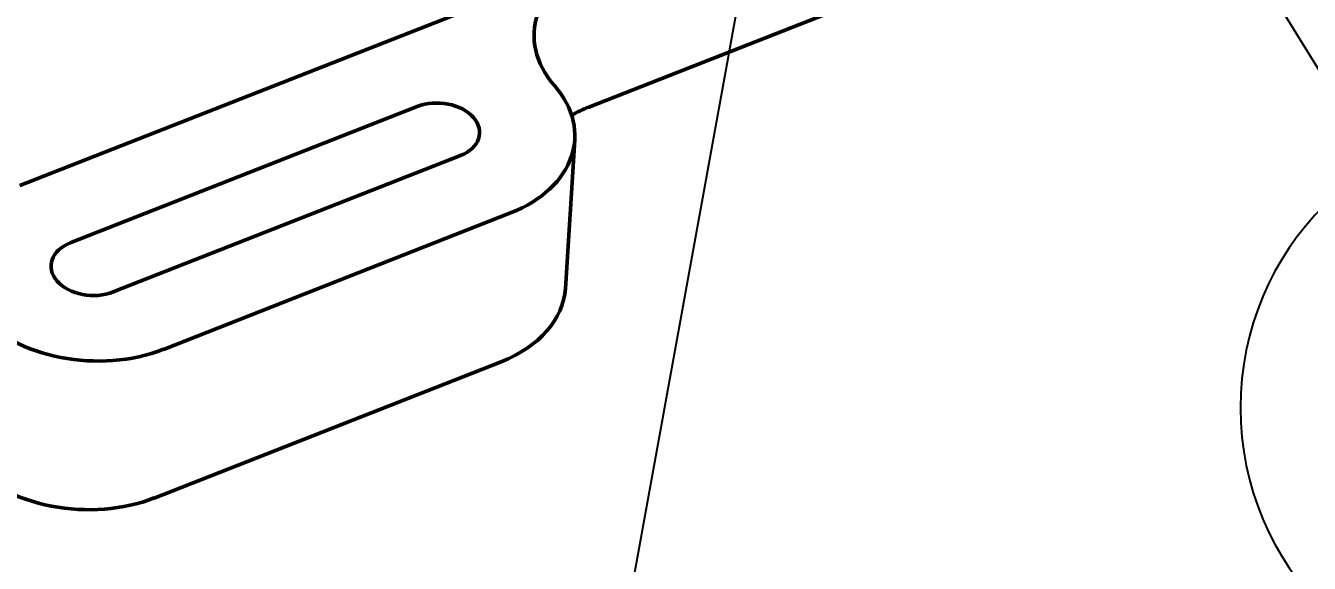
# Model space of a CAD drawing. Header units: millimetres. Extents: x -1259 to 2100, y -2965 to 1485.
# Drawn here: x 423.4 to 541.1, y 190.8 to 240.1 of the extents above; entities that cross this region are included whole.
import ezdxf

# ---------------------------------------------------------------- set-up
doc = ezdxf.new("R2010")
doc.units = ezdxf.units.MM
doc.header["$LTSCALE"] = 5
doc.layers.add('Symbol (ISO)', color=7, linetype='Continuous', lineweight=25)
doc.layers.add('Visible (ISO)', color=7, linetype='Continuous', lineweight=50)
doc.styles.add('Note Text (ISO)', font='tahoma.ttf')

# ---------------------------------------------------------------- blocks, each defined once
blk = doc.blocks.new('Balloon31')
at = {"layer": 'Symbol (ISO)'}
for p, q in [((103.782, 54.696), (102.472, 56.824)), ((104.208, 54.958), (102.472, 56.824)), ((102.472, 56.824), (103.356, 54.433)), ((103.356, 54.433), (104.208, 54.958)), ((103.782, 54.696), (109.464, 45.466)), ((112.21, 46.254), (112.37, 46.254)), ((112.21, 35.754), (112.37, 35.754))]:
    blk.add_line(p, q, dxfattribs=at)
at = {"layer": 'Symbol (ISO)', "flags": 128}
blk.add_lwpolyline([(104.208, 54.958), (102.472, 56.824), (103.356, 54.433), (104.208, 54.958)], dxfattribs=at)
at = {"layer": 'Symbol (ISO)'}
for centre, start, end in [((112.21, 41.004), 90, 270), ((112.37, 41.004), 270, 90)]:
    blk.add_arc(centre, 5.25, start, end, dxfattribs=at)
blk.add_solid([(104.208, 54.958), (102.472, 56.824), (103.356, 54.433), (104.208, 54.958)], dxfattribs=at)
at = {"layer": 'Symbol (ISO)', "insert": (112.29, 41.041), "char_height": 3.5, "attachment_point": 5, "style": 'Note Text (ISO)'}
blk.add_mtext('006', dxfattribs=at)
blk = doc.blocks.new('Balloon40')
at = {"layer": 'Symbol (ISO)'}
blk.add_line((99.167, 56.276), (95.094, 33.837), dxfattribs=at)

msp = doc.modelspace()

# ---------------------------------------------------------------- linework, layer by layer
at = {"layer": 'Visible (ISO)'}
for p, q in [((475.04, 232.59), (735.99, 335.07)), ((422.87, 225.39), (475.91, 246.22)), ((427.48, 220.14), (459.3, 232.64)), ((472.89, 215.96), (473.76, 229.59)), ((463.26, 228.14), (431.43, 215.64)), ((436.04, 210.38), (467.87, 222.88)), ((467, 209.25), (435.18, 196.75))]:
    msp.add_line(p, q, dxfattribs=at)
for centre, major_axis, start_param, end_param in [((482.5, 238.72), (-12.47, 0.79), 5.311527, 6.882323), ((461.28, 230.39), (12.47, -0.79), 5.311527, 6.882323), ((461.28, 230.39), (3.74, -0.24), 5.311527, 8.453119), ((481.63, 225.09), (12.47, -0.79), 2.169934, 2.326915), ((429.46, 217.89), (-3.74, 0.24), 5.311527, 8.453119), ((460.42, 216.75), (12.47, -0.79), 5.311527, 6.283185), ((429.46, 217.89), (-12.47, 0.79), 0.599138, 2.169934), ((428.59, 204.26), (12.47, -0.79), 3.74073, 5.311527)]:
    msp.add_ellipse(centre, major_axis=major_axis, ratio=0.685053, start_param=start_param, end_param=end_param, dxfattribs=at)

# ---------------------------------------------------------------- block references
at = {"layer": 'Symbol (ISO)', "xscale": 5, "yscale": 5, "zscale": 5}
for name in ['Balloon31', 'Balloon40']:
    msp.add_blockref(name, (0, 0), dxfattribs=at)

doc.saveas('drawing.dxf')
